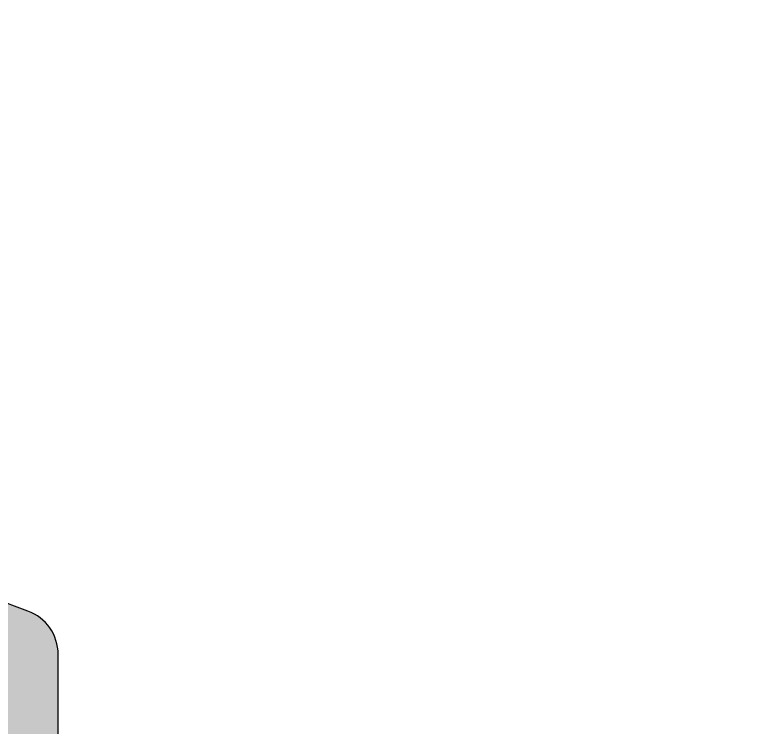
# Model space of a CAD drawing. Header units: millimetres. Extents: x 12 to 3612, y 18 to 315.
# Drawn here: x 2627.688 to 2632.473, y 171.1 to 175.756 of the extents above; entities that cross this region are included whole.
import ezdxf

# ---------------------------------------------------------------- set-up
doc = ezdxf.new("R2010")
doc.units = ezdxf.units.MM

# ---------------------------------------------------------------- blocks, each defined once
blk = doc.blocks.new('13-3783')
blk.add_hatch(color=253).paths.add_polyline_path([(-27.80169217242542, 81.81093610462267), (-28.80169219561753, 81.81093610462267), (-29.3016921956139, 81.31093610462267), (-29.30169219533741, 77.6109361046183, -0.4142135623338032), (-29.60169219540217, 77.31093610461721), (-32.69966919851026, 77.31093610461357, 0.3153020717974628), (-32.98157821027667, 77.11353878042792), (-33.019876907553, 77.00831006377848, -0.3153020717980574), (-33.3017859193194, 76.81091273959282), (-44.17022472406893, 76.81091273958373, -0.303346683597051), (-44.63216449031711, 77.1195710233842), (-44.73597179780222, 77.37018403295951, 0.4763530111505285), (-45.10812489760315, 77.48083161641807, -0.4130254633159964), (-45.760995085692, 77.60183395430067, 0.508248189653648), (-46.16476801389103, 77.61240712033941, -0.4130254652456503), (-46.82307623899283, 77.52573919914175, 0.5581579986592926), (-47.22050888570698, 77.3735522693496, -0.5237871243817614), (-47.62009205150275, 77.19564638235897, 0.5528051672705135), (-47.99876076593387, 77.00620378369058, -0.1933016536295457), (-48.17046705309508, 76.67543824718632, 0.2185632504963833), (-49.30181397182128, 74.21092833217153, 0.2185632504964107), (-48.17046705309508, 71.74641841715493, -0.1933016536295376), (-47.99876076593387, 71.41565288065067, 0.552805167270513), (-47.62009205150275, 71.22621028198228, -0.523787124381689), (-47.22050888570698, 71.04830439499347, 0.5581579986592344), (-46.82307623899283, 70.8961174651995, -0.4130254652456183), (-46.16476801389103, 70.80944954400184, 0.5082481896536352), (-45.760995085692, 70.8200227100424, -0.4130254633160296), (-45.10812489760315, 70.941025047925, 0.4763530111505327), (-44.73597179780222, 71.05167263138173), (-44.63217683484868, 71.30225583862375, -0.3033466835970637), (-44.1702370686005, 71.61091412242422), (-22.80169696361077, 71.61091412242058, 0.4142135623726511), (-22.50169696361149, 71.91091412241985), (-22.50169696361331, 77.01093610461248, 0.4142135623726512), (-22.8016969636144, 77.31093610461357), (-25.30169219542836, 77.3109361046154, -0.4142135623732282), (-25.80169219542836, 77.8109361046154), (-25.80169219561753, 81.31093610462995), (-26.3016921956139, 81.81093610462995), (-27.20169217242687, 81.81093610462995), (-27.50169219524355, 81.51093610464886)])
at = {"color": 253}
blk.add_lwpolyline([(-44.1702370686005, 71.61091412242422), (-22.80169696361094, 71.61091412242058, 0.4142135623730402), (-22.50169696361149, 71.91091412242008), (-22.50169696361331, 77.01093610461248, 0.4142135623726675), (-22.8016969636144, 77.31093610461357), (-25.3016921954287, 77.3109361046154, -0.4142135623624232), (-25.80169219542836, 77.8109361045972), (-25.80169219561753, 81.31093610462972), (-26.3016921956139, 81.81093610462972), (-27.20169217242687, 81.81093610462972), (-27.50169219524355, 81.51093610464864), (-27.80169217242542, 81.81093610462244), (-28.80169219561753, 81.81093610462244), (-29.3016921956139, 81.31093610462244), (-29.30169219533741, 77.61093610466787, -0.4142135623743796), (-29.60169219539409, 77.31093610461721), (-32.69966919850992, 77.31093610461357, 0.3153020717977724), (-32.98157821027667, 77.11353878042792), (-33.01987690755396, 77.00831006377575, -0.3153020717956124), (-33.30178591931957, 76.81091273959282), (-44.17022472406893, 76.81091273958373, -0.3033466835963773)], format="xyb", dxfattribs=at)

msp = doc.modelspace()

# ---------------------------------------------------------------- block references
at = {"rotation": 270}
msp.add_blockref('13-3783', (2550.661570125905, 138.8777068187197), dxfattribs=at)

doc.saveas('drawing.dxf')
